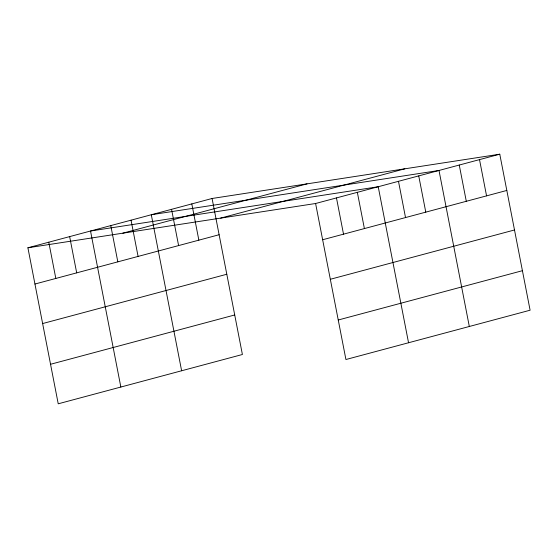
<?xml version="1.0" encoding="UTF-8"?>
<svg xmlns="http://www.w3.org/2000/svg" width="558" height="558" viewBox="0 0 558 558"><rect width="100%" height="100%" fill="white"/><g stroke="black" fill="none" stroke-linecap="round" stroke-linejoin="round"><path stroke-width="0.84" d="M212.075 198.481L242.402 354.497L58.227 403.804L27.9 247.787L212.075 198.481L499.773 154.196L530.1 310.213L345.925 359.519L315.598 203.503L499.773 154.196M122.844 233.174L307.012 183.868M220.661 218.115L404.829 168.809M34.945 284.036L219.12 234.73M322.65 239.752L506.817 190.445M42.631 323.556L226.799 274.25M330.329 279.279L514.504 229.973M50.541 364.276L234.716 314.97M338.246 319.999L522.421 270.693M27.9 247.787L315.598 203.503M479.517 159.623L486.562 195.872M459.255 165.042L466.3 201.299M469.32 326.486L439 170.469L151.295 214.746L181.622 370.77M418.737 175.896L425.782 212.145M398.482 181.315L405.526 217.564M408.547 342.758L378.219 186.742L90.522 231.019L120.849 387.036M357.343 192.329L364.395 228.578M336.474 197.916L343.519 234.165M191.812 203.9L198.857 240.149M171.557 209.327L178.602 245.576M131.039 220.173L138.084 256.422M110.777 225.599L117.822 261.848M69.645 236.606L76.69 272.855M48.776 242.193L55.821 278.442"/></g></svg>
